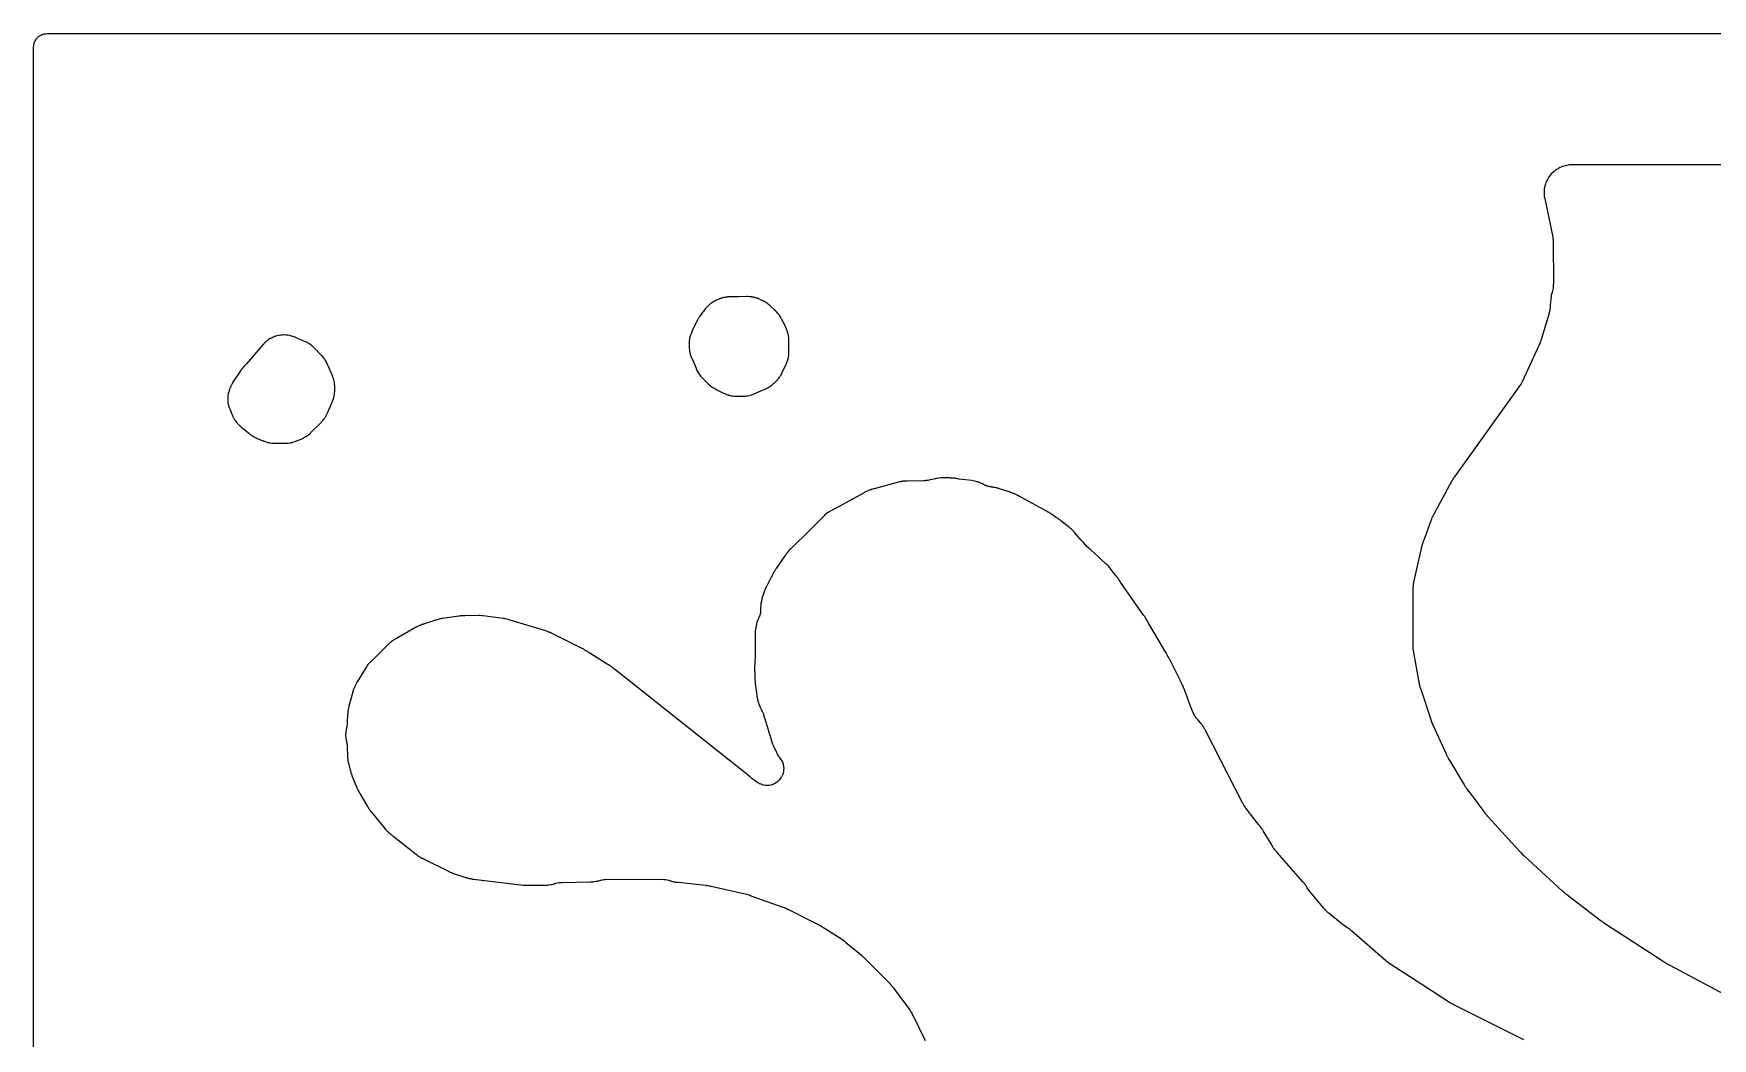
# Model space of a CAD drawing. Header units: millimetres. Extents: x 0 to 300, y 0 to 300.
# Drawn here: x -0.1 to 150, y 210.2 to 300.1 of the extents above; entities that cross this region are included whole.
import ezdxf

# ---------------------------------------------------------------- set-up
doc = ezdxf.new("R2010")
doc.units = ezdxf.units.MM
doc.layers.add('CUT', color=7, linetype='CONTINUOUS')

msp = doc.modelspace()

# ---------------------------------------------------------------- linework, layer by layer
at = {"layer": 'CUT'}
for points in [[(-0.08, 1.15), (-0.08, 298.84), (-0.08, 298.85), (-0.07, 298.98), (-0.07, 298.99), (-0.07, 299), (-0.07, 299.01), (-0.06, 299.01), (-0.06, 299.02), (-0.06, 299.03), (-0.05, 299.09), (-0.05, 299.11), (-0.05, 299.12), (-0.04, 299.14), (-0.03, 299.17), (-0.02, 299.22), (-0.02, 299.23), (-0.02, 299.24), (0, 299.3), (0.01, 299.32), (0.02, 299.33), (0.04, 299.37), (0.05, 299.4), (0.06, 299.43), (0.07, 299.44), (0.08, 299.45), (0.08, 299.46), (0.12, 299.53), (0.13, 299.54), (0.14, 299.55), (0.16, 299.58), (0.17, 299.59), (0.19, 299.63), (0.2, 299.63), (0.21, 299.65), (0.22, 299.66), (0.23, 299.67), (0.27, 299.72), (0.28, 299.72), (0.31, 299.75), (0.36, 299.8), (0.39, 299.82), (0.4, 299.82), (0.41, 299.83), (0.45, 299.86), (0.46, 299.87), (0.56, 299.93), (0.57, 299.94), (0.66, 299.98), (0.67, 299.98), (0.73, 300), (0.75, 300.01), (0.78, 300.02), (0.88, 300.04), (1.01, 300.06), (1.14, 300.07), (1.15, 300.07), (298.85, 300.07)], [(180.54, 288.34), (137.36, 288.34), (137.23, 288.33), (137.11, 288.31), (136.98, 288.29), (136.83, 288.26), (136.74, 288.23), (136.64, 288.2), (136.6, 288.19), (136.58, 288.18), (136.51, 288.15), (136.47, 288.14), (136.37, 288.09), (136.26, 288.03), (136.2, 287.99), (136.07, 287.92), (135.98, 287.86), (135.9, 287.8), (135.86, 287.76), (135.82, 287.73), (135.81, 287.72), (135.67, 287.59), (135.59, 287.52), (135.53, 287.44), (135.42, 287.3), (135.35, 287.2), (135.29, 287.1), (135.25, 287.02), (135.23, 286.98), (135.22, 286.95), (135.21, 286.94), (135.17, 286.85), (135.16, 286.84), (135.12, 286.74), (135.07, 286.6), (135.03, 286.45), (135, 286.31), (134.97, 286.17), (134.96, 286.06), (134.96, 286.04), (134.95, 285.91), (134.95, 285.82), (134.95, 285.73), (134.95, 285.63), (134.97, 285.52), (135, 285.35), (135.01, 285.32), (135.72, 281.87), (135.74, 281.75), (135.76, 281.66), (135.77, 281.43), (135.78, 277.77), (135.78, 277.71), (135.77, 277.62), (135.77, 277.53), (135.77, 277.46), (135.77, 277.41), (135.77, 277.39), (135.76, 277.35), (135.75, 277.31), (135.72, 277.19), (135.72, 277.18), (135.66, 276.95), (135.66, 276.91), (135.65, 276.87), (135.64, 276.86), (135.59, 276.65), (135.57, 276.5), (135.56, 276.36), (135.55, 276.31), (135.54, 276.29), (135.53, 276.14), (135.51, 275.72), (135.51, 275.66), (135.5, 275.64), (135.5, 275.6), (135.49, 275.53), (135.49, 275.5), (135.49, 275.48), (135.48, 275.45), (135.45, 275.24), (135.44, 275.23), (135.41, 275.13), (135.41, 275.11), (135.4, 275.08), (135.39, 275.05), (135.38, 275.02), (135.38, 275.01), (135.37, 274.97), (134.69, 272.72), (134.69, 272.69), (134.67, 272.64), (134.64, 272.53), (134.63, 272.5), (134.59, 272.42), (134.55, 272.34), (134.53, 272.3), (132.99, 268.94), (132.98, 268.91), (132.97, 268.9), (132.96, 268.88), (132.92, 268.81), (132.89, 268.75), (132.79, 268.6), (126.94, 260.45), (126.89, 260.38), (126.86, 260.34), (126.8, 260.25), (126.76, 260.18), (126.75, 260.16), (126.74, 260.14), (126.73, 260.13), (126.7, 260.08), (125.07, 257.04), (125.05, 257.01), (125.02, 256.96), (125.02, 256.95), (125.01, 256.93), (125, 256.91), (124.98, 256.88), (124.97, 256.86), (124.96, 256.84), (124.9, 256.72), (124.88, 256.64), (124.88, 256.63), (124.87, 256.61), (124.85, 256.57), (124.84, 256.54), (124.84, 256.53), (124.22, 254.87), (124.21, 254.83), (124.2, 254.8), (124.18, 254.74), (124.16, 254.71), (124.15, 254.68), (124.14, 254.65), (124.13, 254.64), (124.09, 254.52), (124.07, 254.44), (124.06, 254.43), (124.05, 254.39), (124.04, 254.36), (124.04, 254.34), (124.03, 254.3), (124.01, 254.24), (123.99, 254.17), (123.97, 254.06), (123.96, 254.03), (123.29, 251.02), (123.28, 251), (123.27, 250.95), (123.26, 250.84), (123.25, 250.75), (123.24, 250.7), (123.23, 250.55), (123.23, 250.47), (123.22, 245.35), (123.22, 245.2), (123.23, 245.08), (123.24, 244.96), (123.25, 244.93), (123.26, 244.89), (123.27, 244.85), (123.27, 244.83), (123.28, 244.8), (123.29, 244.76), (123.72, 242.25), (123.74, 242.16), (123.75, 242.12), (123.76, 242.05), (123.78, 241.97), (123.79, 241.93), (123.79, 241.92), (123.79, 241.91), (123.8, 241.84), (123.81, 241.8), (123.83, 241.72), (123.84, 241.69), (123.84, 241.68), (123.85, 241.65), (123.9, 241.53), (123.92, 241.48), (124.85, 238.67), (124.87, 238.63), (124.93, 238.47), (124.97, 238.38), (124.98, 238.35), (124.99, 238.33), (125, 238.31), (125.01, 238.28), (126.17, 235.75), (126.2, 235.68), (126.21, 235.67), (126.21, 235.65), (126.25, 235.55), (126.27, 235.52), (126.3, 235.45), (126.3, 235.44), (126.31, 235.43), (126.34, 235.37), (126.35, 235.36), (126.37, 235.32), (126.39, 235.28), (126.4, 235.26), (126.45, 235.17), (126.5, 235.1), (126.53, 235.07), (127.72, 233.08), (127.77, 232.99), (127.78, 232.97), (127.8, 232.94), (127.84, 232.85), (127.87, 232.8), (127.89, 232.78), (127.89, 232.77), (127.92, 232.73), (127.95, 232.68), (127.95, 232.67), (127.98, 232.64), (128.02, 232.58), (128.04, 232.55), (128.14, 232.4), (128.19, 232.33), (128.21, 232.31), (129.57, 230.52), (129.57, 230.51), (129.59, 230.49), (129.59, 230.48), (129.61, 230.46), (129.66, 230.39), (129.72, 230.33), (129.74, 230.3), (129.76, 230.28), (129.78, 230.26), (129.8, 230.24), (129.81, 230.23), (129.83, 230.21), (129.86, 230.17), (129.87, 230.16), (129.9, 230.13), (129.91, 230.11), (129.96, 230.06), (132.71, 227.02), (132.81, 226.93), (132.82, 226.93), (132.83, 226.91), (132.85, 226.9), (132.85, 226.89), (132.86, 226.89), (132.88, 226.86), (132.93, 226.81), (132.99, 226.73), (133.02, 226.7), (133.03, 226.69), (133.04, 226.68), (133.05, 226.67), (133.06, 226.66), (133.16, 226.57), (133.18, 226.56), (136.61, 223.41), (136.62, 223.4), (136.68, 223.35), (136.7, 223.33), (136.71, 223.32), (136.76, 223.28), (136.81, 223.24), (136.86, 223.2), (136.91, 223.16), (136.92, 223.15), (136.98, 223.11), (140.05, 220.77), (140.06, 220.76), (140.1, 220.73), (140.11, 220.73), (140.21, 220.65), (140.24, 220.63), (140.25, 220.63), (140.26, 220.62), (140.38, 220.53), (140.47, 220.47), (140.49, 220.46), (140.5, 220.45), (140.52, 220.44), (145.41, 217.27), (145.42, 217.26), (145.5, 217.21), (145.54, 217.18), (145.63, 217.13), (145.68, 217.1), (145.7, 217.08), (145.71, 217.07), (145.73, 217.06), (145.75, 217.05), (145.76, 217.04), (145.78, 217.02), (145.82, 217), (145.86, 216.97), (145.89, 216.96), (145.92, 216.94), (145.96, 216.91), (146, 216.89), (146.02, 216.88), (146.07, 216.86), (146.1, 216.84), (146.12, 216.84), (146.13, 216.83), (157.86, 210.58)], [(133.14, 210.11), (126.93, 213.21), (126.9, 213.23), (126.87, 213.25), (126.78, 213.3), (126.77, 213.3), (126.76, 213.31), (126.69, 213.35), (126.68, 213.35), (126.67, 213.36), (126.64, 213.37), (126.61, 213.39), (126.6, 213.4), (126.51, 213.45), (126.49, 213.46), (125.89, 213.85), (125.04, 214.41), (121.17, 216.93), (121.05, 217), (120.92, 217.1), (120.89, 217.12), (120.84, 217.16), (120.83, 217.17), (120.77, 217.22), (117.77, 219.84), (117.75, 219.86), (117.74, 219.87), (117.72, 219.89), (117.71, 219.9), (117.69, 219.91), (117.67, 219.93), (117.62, 219.98), (117.53, 220.05), (117.5, 220.07), (117.43, 220.11), (117.42, 220.12), (117.41, 220.12), (117.39, 220.13), (117.34, 220.17), (117.33, 220.17), (116.75, 220.57), (115.7, 221.45), (115.69, 221.46), (115.6, 221.54), (115.57, 221.57), (115.42, 221.72), (115.31, 221.82), (115.28, 221.85), (115.27, 221.86), (115.27, 221.87), (115.23, 221.92), (114.03, 223.35), (114.02, 223.36), (114.01, 223.37), (114, 223.38), (114, 223.39), (113.78, 223.72), (113.75, 223.77), (113.74, 223.79), (113.74, 223.8), (113.72, 223.83), (113.7, 223.86), (113.68, 223.89), (113.66, 223.92), (113.61, 223.98), (113.6, 224), (113.59, 224.01), (113.58, 224.02), (113.56, 224.04), (113.55, 224.06), (113.54, 224.07), (113.53, 224.08), (113.52, 224.1), (113.49, 224.13), (113.47, 224.16), (113.44, 224.19), (113.43, 224.2), (113.41, 224.22), (113.39, 224.25), (113.38, 224.26), (111.09, 226.86), (111.07, 226.89), (111.05, 226.92), (111.02, 226.95), (111, 226.98), (110.97, 227.01), (110.94, 227.04), (110.92, 227.07), (110.91, 227.08), (110.9, 227.09), (110.89, 227.11), (110.83, 227.19), (110.79, 227.24), (110.78, 227.24), (110.77, 227.25), (110.76, 227.26), (110.76, 227.27), (110.74, 227.29), (110.73, 227.3), (110.7, 227.36), (110.7, 227.37), (110.64, 227.47), (110.61, 227.53), (110.57, 227.61), (109.88, 228.75), (109.87, 228.76), (109.86, 228.77), (109.84, 228.8), (109.84, 228.81), (109.8, 228.87), (109.79, 228.89), (109.78, 228.9), (109.74, 228.96), (109.74, 228.97), (109.67, 229.05), (109.67, 229.06), (109.65, 229.08), (109.65, 229.09), (109.63, 229.1), (109.63, 229.11), (109.62, 229.12), (109.59, 229.17), (109.58, 229.18), (109.57, 229.19), (109.56, 229.21), (109.55, 229.22), (109.54, 229.23), (109.53, 229.25), (109.51, 229.27), (109.47, 229.32), (109.44, 229.35), (109.43, 229.36), (108.4, 230.67), (108.4, 230.68), (108.34, 230.77), (108.28, 230.83), (108.19, 230.97), (108.18, 230.98), (108.18, 230.99), (108.15, 231.02), (108.15, 231.03), (108.09, 231.15), (108.08, 231.16), (108.06, 231.21), (108.03, 231.25), (104.67, 237.78), (104.65, 237.82), (104.64, 237.83), (104.62, 237.87), (104.6, 237.91), (104.59, 237.93), (104.56, 237.99), (104.5, 238.09), (104.48, 238.12), (104.47, 238.13), (104.47, 238.14), (104.46, 238.15), (104.44, 238.17), (104.44, 238.18), (104.41, 238.24), (104.38, 238.27), (104.37, 238.28), (104.34, 238.33), (104.31, 238.36), (104.3, 238.37), (104.29, 238.38), (104.27, 238.41), (104.26, 238.42), (104.25, 238.43), (104.23, 238.45), (104.23, 238.46), (104.21, 238.48), (103.96, 238.78), (103.94, 238.8), (103.91, 238.84), (103.9, 238.85), (103.9, 238.86), (103.89, 238.87), (103.87, 238.89), (103.83, 238.93), (103.81, 238.96), (103.79, 238.98), (103.78, 239), (103.78, 239.01), (103.77, 239.02), (103.76, 239.03), (103.76, 239.04), (103.75, 239.04), (103.75, 239.05), (103.73, 239.08), (103.72, 239.09), (103.71, 239.11), (103.66, 239.19), (103.65, 239.2), (103.64, 239.22), (103.64, 239.23), (103.62, 239.26), (103.62, 239.27), (103.61, 239.29), (103.6, 239.31), (103.57, 239.37), (103.57, 239.38), (103.56, 239.42), (103.55, 239.43), (103.55, 239.44), (103.54, 239.47), (103.53, 239.48), (103.51, 239.54), (103.5, 239.56), (103.38, 239.87), (102.87, 241.27), (102.84, 241.33), (102.83, 241.35), (102.83, 241.36), (102.81, 241.4), (102.8, 241.42), (102.8, 241.43), (102.8, 241.44), (102.79, 241.47), (102.78, 241.5), (102.76, 241.54), (102.73, 241.62), (102.72, 241.63), (102.71, 241.67), (102.7, 241.69), (102.69, 241.74), (102.64, 241.84), (102.46, 242.17), (102.43, 242.23), (102.41, 242.28), (102.38, 242.33), (102.35, 242.4), (102.29, 242.51), (101.49, 244.11), (101.46, 244.17), (101.44, 244.21), (101.42, 244.24), (101.41, 244.26), (101.4, 244.27), (101.39, 244.31), (101.38, 244.31), (101.38, 244.32), (101.37, 244.33), (101.35, 244.37), (101.34, 244.38), (101.33, 244.4), (101.32, 244.42), (101.31, 244.44), (101.3, 244.45), (101.3, 244.46), (101.29, 244.47), (101.28, 244.49), (101.26, 244.52), (101.25, 244.53), (101.25, 244.54), (101.23, 244.59), (101.2, 244.63), (101.19, 244.65), (101.16, 244.71), (101.16, 244.72), (101.15, 244.73), (101.14, 244.74), (99.56, 247.44), (99.55, 247.47), (99.53, 247.49), (99.53, 247.5), (99.51, 247.53), (99.5, 247.54), (99.49, 247.55), (99.49, 247.56), (99.48, 247.57), (99.47, 247.58), (99.47, 247.59), (99.47, 247.6), (99.46, 247.61), (99.45, 247.62), (99.45, 247.63), (99.44, 247.64), (99.43, 247.66), (99.43, 247.67), (99.42, 247.68), (99.4, 247.71), (99.39, 247.73), (99.37, 247.77), (99.36, 247.78), (99.35, 247.8), (99.34, 247.81), (99.33, 247.82), (99.33, 247.83), (99.32, 247.84), (99.31, 247.86), (99.29, 247.89), (99.25, 247.95), (99.22, 247.98), (99.2, 248.01), (99.18, 248.04), (99.17, 248.05), (99.16, 248.06), (99.1, 248.15), (99, 248.3), (97.09, 251.03), (97.06, 251.06), (97.05, 251.09), (97.03, 251.11), (97.02, 251.14), (97.01, 251.16), (96.98, 251.2), (96.98, 251.21), (96.95, 251.26), (96.93, 251.29), (96.9, 251.33), (96.86, 251.38), (96.83, 251.43), (96.8, 251.46), (96.78, 251.49), (96.74, 251.53), (96.68, 251.61), (96.67, 251.62), (96.64, 251.65), (96.22, 252.21), (96.17, 252.27), (96.13, 252.31), (96.12, 252.32), (96.1, 252.35), (96.03, 252.43), (96.02, 252.45), (96, 252.47), (95.99, 252.48), (95.98, 252.49), (95.96, 252.51), (95.93, 252.55), (95.92, 252.55), (95.91, 252.57), (95.89, 252.58), (95.87, 252.6), (95.82, 252.65), (95.8, 252.66), (95.79, 252.67), (95.77, 252.68), (95.29, 253.12), (95.27, 253.14), (95.26, 253.15), (95.14, 253.26), (94.43, 253.91), (94.41, 253.92), (94.39, 253.94), (94.37, 253.96), (94.34, 253.99), (94.29, 254.03), (94.25, 254.07), (94.24, 254.08), (94.15, 254.17), (94.04, 254.28), (94.03, 254.29), (93.78, 254.57), (93.72, 254.63), (93.69, 254.66), (93.63, 254.73), (93.57, 254.8), (92.98, 255.47), (92.95, 255.5), (92.93, 255.53), (92.91, 255.55), (92.9, 255.56), (92.88, 255.58), (92.86, 255.6), (92.83, 255.64), (92.78, 255.68), (92.78, 255.69), (92.77, 255.7), (92.76, 255.71), (92.75, 255.71), (92.71, 255.76), (92.62, 255.83), (92.59, 255.85), (92.59, 255.86), (92.5, 255.95), (92.48, 255.96), (92.41, 256.02), (91.9, 256.4), (91.88, 256.42), (91.83, 256.46), (91.82, 256.47), (91.78, 256.5), (91.77, 256.51), (91.74, 256.54), (91.69, 256.58), (91.66, 256.61), (91.61, 256.64), (91.58, 256.66), (91.52, 256.7), (91.49, 256.71), (91.4, 256.77), (91.27, 256.85), (91.01, 257.04), (90.96, 257.08), (90.94, 257.09), (90.93, 257.1), (90.92, 257.11), (90.91, 257.11), (90.88, 257.13), (90.83, 257.17), (90.79, 257.19), (90.75, 257.22), (90.7, 257.26), (90.65, 257.28), (90.62, 257.3), (90.59, 257.32), (90.57, 257.33), (90.49, 257.37), (90.48, 257.37), (88.63, 258.38), (88.61, 258.39), (88.59, 258.4), (88.55, 258.42), (88.49, 258.46), (88.25, 258.6), (88.19, 258.63), (88.14, 258.66), (88.06, 258.7), (88.05, 258.71), (88.04, 258.71), (88.01, 258.73), (87.98, 258.74), (87.94, 258.77), (87.92, 258.78), (87.89, 258.79), (87.86, 258.81), (87.84, 258.82), (87.79, 258.85), (87.78, 258.85), (87.76, 258.86), (87.69, 258.9), (87.65, 258.91), (87.59, 258.94), (87.55, 258.96), (87.53, 258.96), (87.44, 258.99), (87.35, 259.03), (87.29, 259.05), (87.27, 259.05), (87.21, 259.07), (87.17, 259.08), (87.12, 259.1), (86.26, 259.39), (86.23, 259.4), (86.22, 259.4), (86.21, 259.4), (86.19, 259.41), (86.18, 259.41), (86.15, 259.42), (86.14, 259.42), (86.12, 259.43), (86.07, 259.45), (86.01, 259.46), (85.96, 259.47), (85.79, 259.5), (85.72, 259.51), (85.69, 259.52), (85.68, 259.52), (85.66, 259.52), (85.62, 259.53), (85.61, 259.53), (85.57, 259.53), (85.54, 259.53), (85.53, 259.54), (85.51, 259.54), (85.43, 259.56), (85.41, 259.56), (85.38, 259.57), (85.28, 259.59), (85.25, 259.59), (85.19, 259.61), (85.17, 259.61), (85.14, 259.62), (85.06, 259.66), (85.05, 259.66), (85.02, 259.67), (84.99, 259.69), (84.98, 259.69), (84.93, 259.71), (84.74, 259.81), (84.72, 259.82), (84.64, 259.85), (84.59, 259.88), (84.54, 259.91), (84.47, 259.93), (84.44, 259.94), (84.43, 259.95), (84.42, 259.96), (84.36, 259.98), (84.34, 259.98), (84.26, 260.01), (84.15, 260.04), (84.02, 260.06), (83.91, 260.09), (83.79, 260.11), (82.65, 260.25), (82.64, 260.25), (82.63, 260.25), (82.54, 260.28), (82.43, 260.3), (82.35, 260.31), (82.27, 260.32), (82.22, 260.33), (82.09, 260.34), (82.04, 260.34), (81.93, 260.34), (81.88, 260.34), (81.87, 260.34), (81.86, 260.34), (81.85, 260.35), (81.78, 260.35), (81.7, 260.36), (81.66, 260.36), (81.59, 260.36), (81.56, 260.35), (81.55, 260.35), (81.53, 260.35), (81.5, 260.35), (81.45, 260.35), (81.44, 260.35), (81.26, 260.36), (81.23, 260.36), (81.14, 260.36), (81.02, 260.35), (80.82, 260.33), (80.69, 260.31), (80.64, 260.3), (80.56, 260.28), (80.53, 260.27), (80.07, 260.17), (79.86, 260.13), (79.81, 260.12), (79.76, 260.12), (79.69, 260.11), (79.62, 260.1), (79.59, 260.1), (79.58, 260.1), (79.55, 260.1), (79.53, 260.1), (79.5, 260.1), (78, 260.06), (77.91, 260.06), (77.85, 260.06), (77.81, 260.06), (77.74, 260.06), (77.71, 260.06), (77.69, 260.06), (77.63, 260.05), (77.62, 260.04), (77.61, 260.04), (77.6, 260.04), (77.55, 260.03), (77.54, 260.03), (77.53, 260.03), (77.52, 260.03), (77.51, 260.02), (77.5, 260.02), (77.49, 260.02), (77.47, 260.02), (77.44, 260.01), (77.43, 260.01), (77.42, 260.01), (77.32, 259.99), (77.25, 259.97), (75.07, 259.39), (75.06, 259.39), (74.99, 259.37), (74.95, 259.36), (74.84, 259.32), (74.81, 259.31), (74.79, 259.3), (74.72, 259.28), (74.67, 259.27), (74.56, 259.23), (74.45, 259.18), (74.29, 259.1), (74.24, 259.07), (74.18, 259.04), (74.17, 259.03), (71.48, 257.56), (71.3, 257.47), (71.27, 257.45), (71.12, 257.38), (71.07, 257.35), (71.02, 257.32), (71, 257.3), (70.99, 257.3), (70.98, 257.29), (70.96, 257.27), (70.93, 257.25), (70.91, 257.24), (70.89, 257.22), (70.8, 257.16), (70.73, 257.1), (70.66, 257.04), (70.59, 256.97), (69.18, 255.57), (69.18, 255.56), (67.79, 254.18), (67.77, 254.16), (67.75, 254.15), (67.72, 254.12), (67.67, 254.08), (67.62, 254.04), (67.6, 254.02), (67.59, 254.01), (67.57, 254), (67.56, 253.99), (67.55, 253.98), (67.53, 253.96), (67.45, 253.87), (67.38, 253.78), (67.38, 253.77), (67.37, 253.76), (67.35, 253.73), (67.34, 253.72), (67.33, 253.71), (67.32, 253.7), (67.25, 253.62), (67.25, 253.61), (67.23, 253.58), (67.21, 253.56), (67.21, 253.55), (67.2, 253.54), (67.19, 253.53), (67.18, 253.52), (67.17, 253.51), (67.17, 253.5), (67.16, 253.49), (67.11, 253.43), (67.1, 253.42), (67.09, 253.4), (66.3, 252.25), (66.27, 252.21), (66.26, 252.19), (66.22, 252.14), (66.2, 252.12), (66.18, 252.09), (66.18, 252.08), (66.15, 252.03), (66.13, 251.99), (66.11, 251.96), (66.11, 251.95), (66.1, 251.94), (66.09, 251.93), (66.07, 251.89), (66.07, 251.88), (66.06, 251.86), (66.04, 251.82), (66.02, 251.79), (66.01, 251.77), (66, 251.75), (65.99, 251.73), (65.96, 251.66), (65.95, 251.65), (65.95, 251.64), (65.94, 251.63), (65.91, 251.56), (65.88, 251.49), (65.87, 251.48), (65.42, 250.6), (65.4, 250.57), (65.39, 250.56), (65.39, 250.55), (65.36, 250.48), (65.31, 250.39), (65.3, 250.35), (65.29, 250.33), (65.26, 250.27), (65.22, 250.17), (65.2, 250.09), (65.1, 249.82), (65.08, 249.76), (65.05, 249.66), (65.03, 249.58), (65.01, 249.49), (65.01, 249.46), (64.97, 249.27), (64.95, 249.18), (64.94, 249.09), (64.94, 249.08), (64.91, 248.55), (64.91, 248.48), (64.91, 248.46), (64.91, 248.43), (64.91, 248.39), (64.91, 248.37), (64.9, 248.35), (64.9, 248.32), (64.9, 248.28), (64.89, 248.25), (64.88, 248.22), (64.88, 248.21), (64.88, 248.2), (64.87, 248.18), (64.86, 248.14), (64.84, 248.08), (64.83, 248.05), (64.79, 247.95), (64.78, 247.94), (64.77, 247.91), (64.77, 247.9), (64.74, 247.86), (64.73, 247.82), (64.7, 247.74), (64.69, 247.72), (64.68, 247.69), (64.65, 247.64), (64.61, 247.54), (64.59, 247.48), (64.56, 247.35), (64.55, 247.28), (64.51, 247.12), (64.49, 247), (64.49, 246.98), (64.49, 246.97), (64.49, 246.96), (64.49, 246.94), (64.48, 246.92), (64.46, 246.84), (64.44, 246.71), (64.43, 246.62), (64.42, 246.48), (64.42, 246.39), (64.42, 244.73), (64.42, 244.57), (64.42, 244.42), (64.38, 243.35), (64.38, 243.34), (64.38, 243.32), (64.38, 243.3), (64.38, 243.2), (64.38, 243.09), (64.39, 242.98), (64.4, 242.98), (64.4, 242.92), (64.41, 242.82), (64.41, 242.4), (64.41, 242.35), (64.42, 242.11), (64.43, 241.99), (64.62, 240.67), (64.63, 240.6), (64.64, 240.53), (64.65, 240.48), (64.67, 240.41), (64.71, 240.26), (64.75, 240.14), (64.79, 240.05), (64.8, 240.03), (64.8, 240.02), (64.81, 240), (64.85, 239.91), (64.86, 239.9), (64.88, 239.84), (64.9, 239.81), (64.92, 239.75), (64.94, 239.72), (65.08, 239.44), (65.14, 239.32), (65.15, 239.31), (65.16, 239.28), (65.16, 239.27), (65.18, 239.17), (65.21, 239.04), (65.22, 239.03), (65.23, 238.98), (65.24, 238.94), (65.25, 238.92), (65.95, 236.66), (65.96, 236.64), (65.98, 236.59), (65.98, 236.58), (65.99, 236.56), (66.01, 236.49), (66.04, 236.42), (66.06, 236.38), (66.07, 236.36), (66.12, 236.23), (66.16, 236.16), (66.17, 236.14), (66.19, 236.1), (66.23, 236.02), (66.25, 235.99), (66.27, 235.95), (66.28, 235.95), (66.28, 235.94), (66.29, 235.92), (66.31, 235.87), (66.32, 235.84), (66.33, 235.81), (66.38, 235.7), (66.43, 235.61), (66.48, 235.52), (66.52, 235.47), (66.54, 235.44), (66.56, 235.41), (66.57, 235.4), (66.58, 235.39), (66.84, 235.01), (66.85, 235), (66.87, 234.97), (66.87, 234.96), (66.88, 234.93), (66.89, 234.91), (66.9, 234.88), (66.92, 234.8), (66.94, 234.71), (66.95, 234.63), (66.97, 234.54), (66.97, 234.51), (66.98, 234.48), (66.98, 234.45), (66.98, 234.4), (66.98, 234.39), (66.98, 234.38), (66.97, 234.27), (66.97, 234.22), (66.97, 234.21), (66.96, 234.16), (66.96, 234.12), (66.95, 234.09), (66.95, 234.07), (66.92, 233.95), (66.89, 233.86), (66.86, 233.79), (66.85, 233.76), (66.84, 233.74), (66.78, 233.64), (66.75, 233.59), (66.64, 233.42), (66.58, 233.35), (66.57, 233.34), (66.55, 233.32), (66.53, 233.3), (66.48, 233.26), (66.47, 233.25), (66.45, 233.23), (66.43, 233.21), (66.41, 233.2), (66.37, 233.17), (66.33, 233.13), (66.27, 233.09), (66.15, 233.02), (66.14, 233.02), (66.13, 233.01), (66, 232.96), (65.83, 232.9), (65.65, 232.87), (65.5, 232.86), (65.49, 232.86), (65.46, 232.86), (65.36, 232.87), (65.21, 232.89), (65.21, 232.9), (65.18, 232.9), (65.09, 232.92), (65.06, 232.93), (65.04, 232.94), (65.01, 232.95), (64.95, 232.97), (64.87, 233.01), (64.82, 233.02), (64.81, 233.02), (64.79, 233.04), (64.77, 233.05), (64.76, 233.06), (64.71, 233.09), (64.7, 233.09), (64.67, 233.11), (64.66, 233.12), (64.64, 233.13), (64.58, 233.16), (64.55, 233.18), (64.54, 233.18), (64.53, 233.19), (64.46, 233.24), (64.35, 233.32), (64.27, 233.38), (64.26, 233.39), (64.25, 233.39), (64.17, 233.46), (64.09, 233.52), (64.03, 233.58), (63.98, 233.62), (51.84, 243.27), (51.8, 243.31), (51.74, 243.35), (51.72, 243.37), (51.71, 243.38), (51.7, 243.39), (51.69, 243.39), (51.67, 243.41), (51.64, 243.43), (51.59, 243.46), (51.55, 243.49), (51.54, 243.5), (51.51, 243.52), (51.5, 243.52), (51.37, 243.61), (51.34, 243.63), (51.31, 243.65), (51.21, 243.71), (49.66, 244.69), (49.6, 244.73), (49.56, 244.76), (49.54, 244.77), (49.51, 244.78), (49.47, 244.81), (49.46, 244.81), (49.44, 244.83), (49.42, 244.84), (49.34, 244.89), (49.33, 244.89), (49.32, 244.9), (49.31, 244.9), (49.24, 244.94), (49.13, 245.01), (49.1, 245.03), (49.09, 245.03), (48.96, 245.1), (46.29, 246.44), (46.26, 246.45), (46.24, 246.46), (46.16, 246.5), (46.13, 246.51), (46.11, 246.52), (46.1, 246.52), (46.05, 246.54), (46.02, 246.55), (45.99, 246.56), (45.91, 246.6), (45.77, 246.65), (45.72, 246.67), (42.52, 247.65), (42.44, 247.68), (42.34, 247.71), (42.24, 247.73), (42.08, 247.76), (42.07, 247.76), (42.04, 247.77), (41.99, 247.78), (41.96, 247.78), (41.9, 247.79), (40.1, 248.02), (40.01, 248.03), (39.82, 248.04), (39.76, 248.04), (39.7, 248.04), (39.69, 248.04), (38.48, 248.03), (38.3, 248.03), (38.19, 248.02), (38.13, 248.02), (38.08, 248.01), (38.06, 248.01), (38.04, 248.01), (38.01, 248), (37.94, 248), (36.47, 247.79), (36.4, 247.78), (36.33, 247.77), (36.28, 247.76), (36.18, 247.73), (36, 247.68), (35.89, 247.65), (35.83, 247.63), (35.79, 247.62), (35.77, 247.61), (34.78, 247.28), (34.74, 247.27), (34.72, 247.26), (34.71, 247.26), (34.7, 247.26), (34.61, 247.24), (34.6, 247.23), (34.49, 247.18), (34.48, 247.18), (34.48, 247.17), (34.47, 247.17), (34.43, 247.16), (34.42, 247.15), (34.3, 247.11), (34.18, 247.04), (34.15, 247.02), (34.1, 247), (34.05, 246.97), (32.36, 246.01), (32.28, 245.97), (32.27, 245.96), (32.2, 245.92), (32.2, 245.91), (32.09, 245.84), (32.01, 245.79), (31.89, 245.7), (31.86, 245.67), (31.79, 245.62), (31.77, 245.6), (31.76, 245.59), (31.74, 245.57), (31.72, 245.55), (31.71, 245.54), (31.68, 245.52), (30.15, 243.99), (30.09, 243.94), (30.07, 243.92), (30.06, 243.91), (30.02, 243.88), (30, 243.86), (29.99, 243.85), (29.97, 243.84), (29.95, 243.82), (29.86, 243.72), (29.82, 243.67), (29.81, 243.66), (29.73, 243.57), (29.67, 243.48), (29.61, 243.38), (29.56, 243.3), (28.87, 242.15), (28.86, 242.14), (28.85, 242.12), (28.83, 242.09), (28.76, 241.96), (28.7, 241.84), (28.64, 241.72), (28.61, 241.64), (28.6, 241.62), (28.59, 241.6), (28.58, 241.58), (28.56, 241.52), (28.51, 241.42), (28.5, 241.39), (28.48, 241.33), (28.47, 241.3), (28.45, 241.24), (28.09, 239.96), (28.09, 239.93), (28.06, 239.81), (28.03, 239.67), (28.03, 239.6), (28.02, 239.52), (28.02, 239.5), (28.02, 239.48), (28, 239.3), (27.99, 239.22), (27.99, 239.18), (27.99, 239.16), (27.96, 238.58), (27.96, 238.52), (27.96, 238.42), (27.95, 238.29), (27.93, 238.15), (27.93, 238.14), (27.91, 238.05), (27.89, 238), (27.89, 237.97), (27.89, 237.96), (27.87, 237.87), (27.87, 237.84), (27.86, 237.78), (27.84, 237.72), (27.84, 237.69), (27.82, 237.59), (27.81, 237.46), (27.81, 237.32), (27.82, 237.15), (27.84, 237.01), (27.86, 236.93), (27.87, 236.9), (27.88, 236.84), (27.89, 236.79), (27.89, 236.77), (27.9, 236.74), (27.9, 236.72), (27.94, 236.51), (27.95, 236.35), (27.95, 236.3), (27.95, 236.29), (27.95, 236.26), (27.97, 235.54), (27.97, 235.47), (27.97, 235.36), (27.99, 235.26), (28, 235.23), (28, 235.18), (28.01, 235.17), (28.01, 235.15), (28.01, 235.13), (28.01, 235.12), (28.01, 235.1), (28.04, 234.94), (28.07, 234.84), (28.19, 234.36), (28.2, 234.34), (28.22, 234.23), (28.24, 234.2), (28.24, 234.18), (28.26, 234.09), (28.28, 234.03), (28.33, 233.88), (28.36, 233.81), (28.38, 233.76), (28.74, 232.86), (28.78, 232.76), (28.78, 232.75), (28.82, 232.65), (28.95, 232.41), (28.99, 232.32), (29.04, 232.23), (29.05, 232.21), (29.08, 232.16), (29.09, 232.14), (29.67, 231.14), (29.73, 231.05), (29.74, 231.04), (29.75, 231.02), (29.78, 230.97), (29.79, 230.96), (29.8, 230.94), (29.8, 230.93), (29.81, 230.92), (29.82, 230.91), (29.82, 230.9), (29.83, 230.89), (29.87, 230.81), (29.88, 230.8), (29.89, 230.78), (29.92, 230.75), (29.93, 230.72), (29.94, 230.71), (29.97, 230.67), (30, 230.62), (30.04, 230.57), (30.06, 230.55), (30.1, 230.5), (31.19, 229.17), (31.22, 229.13), (31.3, 229.05), (31.31, 229.03), (31.33, 229), (31.39, 228.92), (31.46, 228.85), (31.5, 228.81), (31.53, 228.78), (31.55, 228.76), (31.56, 228.75), (31.61, 228.71), (31.66, 228.66), (31.68, 228.64), (31.69, 228.63), (31.71, 228.62), (31.74, 228.59), (31.79, 228.55), (31.87, 228.48), (31.89, 228.47), (31.91, 228.45), (31.96, 228.41), (31.99, 228.39), (32.03, 228.37), (32.07, 228.33), (32.08, 228.33), (34.13, 226.72), (34.14, 226.71), (34.15, 226.7), (34.22, 226.63), (34.3, 226.57), (34.37, 226.52), (34.45, 226.47), (34.53, 226.43), (34.55, 226.42), (34.64, 226.37), (34.66, 226.36), (34.68, 226.35), (34.74, 226.32), (34.78, 226.3), (36.94, 225.22), (36.99, 225.19), (37.17, 225.11), (37.25, 225.09), (37.26, 225.08), (37.27, 225.08), (37.28, 225.07), (37.35, 225.04), (37.44, 225), (37.54, 224.97), (38.38, 224.68), (38.47, 224.65), (38.56, 224.63), (38.59, 224.63), (38.61, 224.62), (38.62, 224.61), (38.68, 224.59), (38.77, 224.56), (38.87, 224.55), (39.02, 224.53), (39.06, 224.52), (39.12, 224.51), (39.14, 224.5), (39.17, 224.5), (39.26, 224.48), (43.71, 223.96), (43.76, 223.95), (43.93, 223.94), (44.07, 223.94), (44.08, 223.94), (45.68, 223.95), (45.78, 223.95), (45.88, 223.95), (45.98, 223.97), (46.16, 224), (46.27, 224.02), (46.46, 224.07), (46.52, 224.09), (46.53, 224.09), (46.58, 224.11), (46.59, 224.11), (46.62, 224.12), (46.74, 224.15), (46.91, 224.18), (46.92, 224.18), (46.93, 224.18), (47.05, 224.19), (47.16, 224.2), (49.68, 224.24), (49.71, 224.24), (49.88, 224.25), (49.95, 224.26), (49.99, 224.27), (50.22, 224.31), (50.23, 224.31), (50.25, 224.31), (50.3, 224.32), (50.33, 224.33), (50.35, 224.33), (50.44, 224.35), (50.55, 224.38), (50.61, 224.4), (50.64, 224.41), (50.78, 224.44), (50.91, 224.46), (50.93, 224.47), (50.94, 224.47), (50.99, 224.47), (51.01, 224.47), (51.14, 224.48), (51.18, 224.48), (56.26, 224.46), (56.31, 224.46), (56.45, 224.45), (56.57, 224.43), (56.7, 224.4), (56.75, 224.38), (56.78, 224.37), (56.85, 224.35), (56.9, 224.33), (56.95, 224.31), (57.08, 224.27), (57.1, 224.27), (57.19, 224.24), (57.22, 224.24), (57.26, 224.23), (57.31, 224.23), (57.35, 224.22), (57.42, 224.22), (57.48, 224.21), (57.51, 224.21), (57.55, 224.21), (60.03, 223.94), (60.08, 223.93), (60.1, 223.92), (60.16, 223.92), (60.35, 223.88), (60.4, 223.87), (60.48, 223.86), (63.78, 223.1), (63.87, 223.08), (63.89, 223.08), (63.99, 223.04), (64.02, 223.03), (64.13, 222.98), (66.89, 221.98), (66.92, 221.97), (67.01, 221.94), (67.09, 221.92), (67.1, 221.92), (67.17, 221.88), (67.22, 221.86), (67.32, 221.81), (67.36, 221.79), (69.82, 220.56), (69.88, 220.53), (69.92, 220.51), (69.97, 220.49), (70, 220.47), (70.02, 220.46), (70.14, 220.39), (72.14, 219.14), (72.16, 219.12), (72.18, 219.1), (72.2, 219.09), (72.21, 219.09), (72.22, 219.08), (72.24, 219.06), (72.28, 219.04), (72.31, 219.02), (72.36, 218.97), (72.41, 218.93), (72.47, 218.87), (72.53, 218.82), (73.7, 217.89), (73.7, 217.88), (73.81, 217.79), (73.9, 217.72), (73.92, 217.7), (73.94, 217.68), (73.95, 217.67), (73.96, 217.66), (73.98, 217.64), (74.02, 217.6), (74.02, 217.59), (76.48, 215.12), (76.49, 215.11), (76.53, 215.07), (76.59, 215), (76.59, 214.99), (76.66, 214.92), (76.68, 214.9), (76.69, 214.89), (76.71, 214.86), (76.73, 214.83), (76.77, 214.78), (76.8, 214.75), (76.83, 214.71), (78.22, 212.84), (78.24, 212.81), (78.25, 212.79), (78.27, 212.76), (78.28, 212.74), (78.35, 212.63), (78.37, 212.6), (78.43, 212.5), (79.62, 210.07)]]:
    msp.add_lwpolyline(points, dxfattribs=at)
for points in [[(58.55, 271.8), (58.56, 271.68), (58.58, 271.59), (58.6, 271.49), (58.6, 271.48), (58.61, 271.46), (58.62, 271.43), (58.62, 271.41), (58.63, 271.38), (58.65, 271.32), (58.67, 271.27), (58.68, 271.24), (58.71, 271.16), (58.71, 271.15), (58.72, 271.12), (58.73, 271.1), (58.76, 271.04), (58.77, 271.02), (58.77, 271.01), (58.78, 271), (59.14, 270.15), (59.15, 270.12), (59.18, 270.05), (59.2, 270.01), (59.2, 270), (59.21, 269.99), (59.25, 269.89), (59.31, 269.79), (59.38, 269.69), (59.4, 269.65), (59.41, 269.63), (59.47, 269.54), (59.54, 269.45), (59.62, 269.36), (59.69, 269.29), (60.13, 268.85), (60.19, 268.8), (60.36, 268.65), (60.44, 268.58), (60.55, 268.5), (60.65, 268.44), (60.82, 268.34), (60.86, 268.31), (60.91, 268.28), (60.99, 268.24), (61.59, 267.94), (61.67, 267.9), (61.74, 267.87), (61.76, 267.86), (61.84, 267.83), (61.87, 267.81), (61.99, 267.77), (62.02, 267.77), (62.05, 267.76), (62.06, 267.76), (62.08, 267.75), (62.1, 267.75), (62.17, 267.72), (62.28, 267.7), (62.4, 267.68), (62.51, 267.67), (62.55, 267.67), (62.63, 267.66), (63.33, 267.66), (63.4, 267.66), (63.56, 267.67), (63.69, 267.69), (63.75, 267.7), (63.86, 267.72), (63.97, 267.75), (63.99, 267.75), (64.13, 267.79), (64.22, 267.82), (64.25, 267.83), (64.35, 267.87), (64.45, 267.92), (64.47, 267.93), (65.28, 268.28), (65.37, 268.32), (65.55, 268.41), (65.58, 268.43), (65.67, 268.48), (65.69, 268.49), (65.76, 268.54), (65.8, 268.56), (65.91, 268.64), (65.98, 268.7), (66.05, 268.76), (66.11, 268.82), (66.12, 268.83), (66.26, 268.97), (66.29, 269), (66.3, 269.01), (66.32, 269.03), (66.33, 269.04), (66.36, 269.08), (66.44, 269.16), (66.47, 269.2), (66.48, 269.2), (66.53, 269.26), (66.54, 269.28), (66.6, 269.36), (66.6, 269.37), (66.61, 269.37), (66.62, 269.39), (66.63, 269.4), (66.67, 269.46), (66.69, 269.48), (66.71, 269.52), (66.74, 269.57), (66.79, 269.66), (66.79, 269.68), (66.8, 269.69), (66.81, 269.71), (66.83, 269.75), (66.83, 269.76), (66.84, 269.78), (66.85, 269.81), (67.14, 270.38), (67.17, 270.43), (67.18, 270.47), (67.2, 270.51), (67.22, 270.56), (67.23, 270.59), (67.26, 270.66), (67.27, 270.69), (67.28, 270.7), (67.29, 270.72), (67.29, 270.73), (67.29, 270.74), (67.3, 270.75), (67.31, 270.77), (67.32, 270.81), (67.34, 270.9), (67.34, 270.91), (67.35, 270.92), (67.35, 270.93), (67.36, 270.95), (67.4, 271.09), (67.42, 271.23), (67.43, 271.3), (67.43, 271.32), (67.43, 271.35), (67.43, 271.38), (67.44, 271.47), (67.44, 271.55), (67.44, 271.59), (67.44, 271.62), (67.45, 272.6), (67.45, 272.71), (67.44, 272.83), (67.43, 272.87), (67.43, 272.89), (67.43, 272.9), (67.43, 272.91), (67.43, 272.92), (67.42, 272.98), (67.41, 273.02), (67.41, 273.06), (67.4, 273.12), (67.38, 273.19), (67.38, 273.21), (67.37, 273.23), (67.35, 273.28), (67.35, 273.3), (67.35, 273.33), (67.33, 273.39), (67.31, 273.46), (67.29, 273.51), (67.27, 273.57), (67.24, 273.62), (67.24, 273.63), (67.24, 273.64), (67.22, 273.68), (67.19, 273.75), (67.17, 273.79), (66.86, 274.41), (66.85, 274.42), (66.85, 274.43), (66.84, 274.46), (66.83, 274.48), (66.8, 274.54), (66.79, 274.56), (66.75, 274.64), (66.69, 274.74), (66.62, 274.84), (66.61, 274.86), (66.6, 274.87), (66.59, 274.89), (66.54, 274.95), (66.54, 274.96), (66.46, 275.05), (66.35, 275.17), (66.32, 275.21), (66.31, 275.22), (66.28, 275.25), (66.15, 275.36), (66.14, 275.37), (65.83, 275.68), (65.81, 275.7), (65.79, 275.72), (65.77, 275.73), (65.76, 275.74), (65.73, 275.77), (65.72, 275.78), (65.71, 275.78), (65.7, 275.79), (65.66, 275.83), (65.64, 275.85), (65.62, 275.86), (65.57, 275.91), (65.52, 275.95), (65.51, 275.96), (65.48, 275.98), (65.39, 276.04), (65.34, 276.07), (65.32, 276.08), (65.23, 276.13), (65.22, 276.13), (65.13, 276.17), (65.06, 276.21), (65.04, 276.22), (64.99, 276.24), (64.91, 276.27), (64.88, 276.29), (64.87, 276.29), (64.75, 276.35), (64.72, 276.36), (64.71, 276.36), (64.7, 276.37), (64.68, 276.38), (64.67, 276.38), (64.66, 276.38), (64.64, 276.39), (64.6, 276.41), (64.59, 276.41), (64.52, 276.44), (64.46, 276.45), (64.43, 276.46), (64.39, 276.47), (64.38, 276.47), (64.37, 276.48), (64.36, 276.48), (64.35, 276.48), (64.34, 276.49), (64.3, 276.5), (64.25, 276.51), (64.24, 276.51), (64.22, 276.51), (64.14, 276.52), (64.13, 276.53), (64.12, 276.53), (64.1, 276.53), (64.01, 276.54), (63.95, 276.55), (63.78, 276.56), (63.69, 276.56), (62.98, 276.55), (62.24, 276.55), (62.13, 276.55), (62.02, 276.54), (61.96, 276.53), (61.95, 276.52), (61.94, 276.52), (61.92, 276.52), (61.91, 276.52), (61.9, 276.52), (61.83, 276.51), (61.76, 276.49), (61.7, 276.48), (61.69, 276.48), (61.68, 276.48), (61.67, 276.48), (61.65, 276.48), (61.62, 276.47), (61.59, 276.47), (61.56, 276.46), (61.47, 276.44), (61.45, 276.43), (61.44, 276.43), (61.43, 276.43), (61.36, 276.4), (61.35, 276.39), (61.34, 276.39), (61.33, 276.38), (61.32, 276.38), (61.31, 276.38), (61.29, 276.37), (61.23, 276.35), (61.21, 276.34), (61.2, 276.33), (61.19, 276.33), (61.18, 276.33), (61.12, 276.31), (61.02, 276.26), (61.01, 276.26), (60.97, 276.24), (60.91, 276.21), (60.8, 276.15), (60.71, 276.09), (60.68, 276.07), (60.59, 276.02), (60.59, 276.01), (60.56, 276), (60.46, 275.93), (60.43, 275.91), (60.38, 275.87), (60.37, 275.87), (60.32, 275.83), (60.22, 275.74), (60.13, 275.65), (60.1, 275.62), (60.09, 275.6), (60.07, 275.58), (60.04, 275.54), (60.03, 275.54), (60.03, 275.53), (60.02, 275.52), (60, 275.5), (59.97, 275.46), (59.96, 275.45), (59.95, 275.44), (59.94, 275.42), (59.93, 275.41), (59.91, 275.39), (59.81, 275.24), (59.73, 275.14), (59.57, 274.92), (59.56, 274.91), (59.53, 274.87), (59.52, 274.86), (59.51, 274.84), (59.5, 274.83), (59.5, 274.82), (59.46, 274.77), (59.42, 274.72), (59.38, 274.65), (59.36, 274.61), (59.35, 274.59), (59.33, 274.56), (59.31, 274.53), (59.28, 274.47), (59.25, 274.43), (59.21, 274.33), (59.2, 274.31), (59.18, 274.29), (59.15, 274.24), (59.09, 274.12), (58.8, 273.51), (58.76, 273.41), (58.73, 273.33), (58.7, 273.24), (58.69, 273.22), (58.65, 273.1), (58.6, 272.95), (58.57, 272.82), (58.55, 272.69), (58.54, 272.61), (58.54, 272.59), (58.54, 272.55), (58.54, 272.51), (58.54, 272.48), (58.53, 272.35), (58.53, 272.25), (58.53, 272.23), (58.53, 272.21), (58.53, 272.07), (58.54, 271.98), (58.54, 271.94), (58.54, 271.92)], [(17.5, 266.4), (17.5, 266.39), (17.51, 266.37), (17.55, 266.28), (17.61, 266.14), (17.61, 266.12), (17.67, 266), (17.68, 265.98), (17.69, 265.94), (17.7, 265.93), (17.7, 265.92), (17.72, 265.86), (17.74, 265.82), (17.77, 265.76), (17.79, 265.71), (17.83, 265.65), (17.85, 265.61), (17.88, 265.58), (17.92, 265.52), (17.95, 265.47), (18.03, 265.37), (18.03, 265.36), (18.09, 265.29), (18.1, 265.28), (18.15, 265.22), (18.18, 265.19), (18.2, 265.17), (18.22, 265.15), (18.28, 265.09), (18.3, 265.07), (18.4, 264.98), (18.41, 264.98), (18.42, 264.97), (18.44, 264.95), (18.46, 264.93), (18.49, 264.91), (18.54, 264.86), (19.12, 264.39), (19.13, 264.38), (19.16, 264.35), (19.17, 264.34), (19.18, 264.33), (19.19, 264.33), (19.19, 264.32), (19.21, 264.31), (19.23, 264.29), (19.25, 264.27), (19.28, 264.25), (19.3, 264.22), (19.38, 264.17), (19.42, 264.14), (19.44, 264.13), (19.47, 264.11), (19.48, 264.1), (19.53, 264.07), (19.54, 264.07), (19.56, 264.06), (19.59, 264.04), (19.6, 264.03), (19.7, 263.98), (19.74, 263.95), (19.79, 263.93), (19.83, 263.91), (19.87, 263.9), (19.88, 263.89), (19.89, 263.89), (19.99, 263.84), (20.4, 263.68), (20.46, 263.66), (20.49, 263.65), (20.52, 263.64), (20.53, 263.64), (20.55, 263.63), (20.59, 263.61), (20.71, 263.57), (20.87, 263.53), (20.97, 263.51), (20.99, 263.51), (21.03, 263.5), (21.07, 263.49), (21.21, 263.46), (21.36, 263.45), (22.53, 263.45), (22.68, 263.46), (22.82, 263.49), (22.86, 263.5), (22.9, 263.51), (22.92, 263.51), (23.03, 263.53), (23.03, 263.54), (23.06, 263.54), (23.18, 263.57), (23.3, 263.61), (23.34, 263.63), (23.36, 263.64), (23.37, 263.64), (23.43, 263.67), (23.46, 263.68), (23.51, 263.69), (23.85, 263.83), (23.97, 263.88), (24.06, 263.93), (24.15, 263.98), (24.17, 264), (24.21, 264.02), (24.28, 264.05), (24.38, 264.11), (24.47, 264.18), (24.56, 264.25), (24.67, 264.35), (24.71, 264.4), (25.62, 265.32), (25.66, 265.36), (25.67, 265.37), (25.71, 265.41), (25.72, 265.42), (25.77, 265.47), (25.85, 265.56), (25.92, 265.65), (25.96, 265.71), (26, 265.78), (26.04, 265.85), (26.08, 265.94), (26.17, 266.11), (26.2, 266.18), (26.23, 266.24), (26.52, 266.91), (26.53, 266.93), (26.55, 266.97), (26.58, 267.05), (26.6, 267.09), (26.6, 267.1), (26.64, 267.21), (26.65, 267.22), (26.71, 267.38), (26.73, 267.42), (26.74, 267.45), (26.77, 267.55), (26.79, 267.66), (26.82, 267.87), (26.83, 267.93), (26.84, 268.08), (26.84, 268.09), (26.85, 268.36), (26.85, 268.49), (26.84, 268.62), (26.83, 268.65), (26.81, 268.85), (26.78, 269.02), (26.76, 269.09), (26.76, 269.12), (26.74, 269.18), (26.73, 269.23), (26.7, 269.33), (26.65, 269.44), (26.63, 269.49), (26.24, 270.37), (26.23, 270.42), (26.21, 270.47), (26.19, 270.5), (26.16, 270.58), (26.08, 270.74), (26.07, 270.76), (26.02, 270.85), (26.01, 270.87), (25.96, 270.94), (25.94, 270.98), (25.86, 271.09), (25.8, 271.16), (25.74, 271.23), (25.67, 271.3), (24.94, 272.03), (24.92, 272.05), (24.9, 272.07), (24.87, 272.09), (24.81, 272.15), (24.8, 272.15), (24.73, 272.22), (24.62, 272.3), (24.53, 272.36), (24.48, 272.39), (24.4, 272.43), (24.37, 272.45), (24.23, 272.52), (24.14, 272.56), (23.34, 272.9), (23.3, 272.92), (23.12, 272.99), (22.98, 273.03), (22.9, 273.05), (22.79, 273.08), (22.64, 273.1), (22.59, 273.11), (22.51, 273.12), (22.38, 273.13), (22.35, 273.13), (22.25, 273.13), (22.13, 273.12), (22.12, 273.12), (22.01, 273.11), (21.86, 273.08), (21.68, 273.04), (21.59, 273.02), (21.46, 272.98), (21.36, 272.94), (21.27, 272.9), (21.17, 272.85), (21.09, 272.81), (21.01, 272.77), (20.93, 272.72), (20.79, 272.62), (20.69, 272.54), (20.6, 272.46), (20.55, 272.41), (20.54, 272.4), (20.43, 272.27), (20.39, 272.22), (18.94, 270.54), (18.88, 270.48), (18.85, 270.44), (18.83, 270.42), (18.82, 270.41), (18.79, 270.38), (18.79, 270.37), (18.77, 270.35), (18.76, 270.34), (18.74, 270.32), (18.74, 270.31), (18.73, 270.3), (18.71, 270.28), (18.7, 270.27), (18.69, 270.26), (18.68, 270.25), (18.67, 270.24), (18.66, 270.22), (18.65, 270.21), (18.62, 270.18), (18.59, 270.14), (18.58, 270.12), (18.57, 270.11), (18.56, 270.1), (18.53, 270.06), (18.51, 270.04), (18.51, 270.03), (18.5, 270.02), (18.5, 270.01), (18.49, 270.01), (18.49, 270), (18.46, 269.97), (18.46, 269.96), (18.42, 269.92), (17.74, 268.9), (17.71, 268.84), (17.69, 268.81), (17.69, 268.8), (17.63, 268.72), (17.59, 268.62), (17.56, 268.57), (17.55, 268.54), (17.54, 268.51), (17.51, 268.45), (17.5, 268.44), (17.46, 268.34), (17.45, 268.31), (17.41, 268.2), (17.41, 268.18), (17.4, 268.17), (17.36, 268.04), (17.33, 267.91), (17.33, 267.89), (17.31, 267.81), (17.29, 267.67), (17.29, 267.64), (17.29, 267.6), (17.28, 267.58), (17.28, 267.56), (17.28, 267.54), (17.28, 267.51), (17.28, 267.5), (17.28, 267.33), (17.28, 267.3), (17.29, 267.2), (17.29, 267.18), (17.3, 267.06), (17.33, 266.91), (17.35, 266.86), (17.36, 266.82), (17.38, 266.77), (17.38, 266.76), (17.38, 266.75), (17.41, 266.66), (17.41, 266.64), (17.43, 266.6), (17.45, 266.54), (17.45, 266.53), (17.46, 266.49), (17.47, 266.48), (17.48, 266.46)]]:
    msp.add_lwpolyline(points, close=True, dxfattribs=at)

doc.saveas('drawing.dxf')
